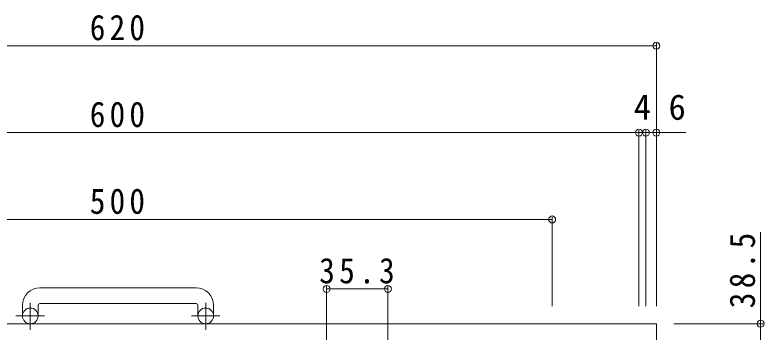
# Model space of a CAD drawing. Units: millimetres at full size, sheet at 1:5; details may follow other scales. Extents: x -1338 to 1343, y -985 to 942.
# Drawn here: x -696.8 to -265.5, y 759.6 to 942.1 of the extents above; entities that cross this region are included whole.
import ezdxf
from ezdxf.enums import TextEntityAlignment as Align

# ---------------------------------------------------------------- set-up
doc = ezdxf.new("R2010")
doc.units = ezdxf.units.MM
doc.header["$LTSCALE"] = 5
doc.header["$PDMODE"] = 32
doc.header["$PDSIZE"] = 4
doc.linetypes.add('CHAIN1', pattern=[8, 5, -1, 1, -1])
doc.layers.add('5-1', color=3, linetype='Continuous', lineweight=9)
doc.layers.add('5-4', color=7, linetype='Continuous', lineweight=9)
doc.styles.add('ＭＳ ゴシック', font='')
doc.styles.get('ＭＳ ゴシック').set_extended_font_data('MS Gothic')

msp = doc.modelspace()

# ---------------------------------------------------------------- linework, layer by layer
at = {"layer": '5-1', "color": 2}
for p, q in [((-592.5, 784.972), (-682.5, 784.972)), ((-692.5, 774.972), (-692.5, 768.872)), ((-683.5, 774.972), (-683.5, 768.872)), ((-682.5, 775.972), (-592.5, 775.972)), ((-591.5, 774.972), (-591.5, 768.872)), ((-582.5, 774.972), (-582.5, 768.872)), ((-947.5, 764.373), (-327.5, 764.373)), ((-327.5, 764.373), (-327.5, 144.372))]:
    msp.add_line(p, q, dxfattribs=at)
at = {"layer": '5-1', "color": 2, "linetype": 'CHAIN1'}
for p, q in [((-688, 760.765), (-688, 776.362)), ((-587, 760.765), (-587, 776.362)), ((-679.837, 768.872), (-696.244, 768.872)), ((-578.837, 768.872), (-595.244, 768.872))]:
    msp.add_line(p, q, dxfattribs=at)
at = {"layer": '5-1', "color": 2}
for centre in [(-688, 768.872), (-587, 768.872)]:
    msp.add_circle(centre, 4.5, dxfattribs=at)
for centre, radius, start, end in [((-682.5, 774.972), 10, 90, 180), ((-592.5, 774.972), 10, 0, 90), ((-682.5, 774.972), 1, 90, 180), ((-592.5, 774.972), 1, 0, 90)]:
    msp.add_arc(centre, radius, start, end, dxfattribs=at)
at = {"layer": '5-4'}
for p, q in [((-947.5, 924.373), (-327.5, 924.373)), ((-327.5, 925.873), (-327.5, 774.373)), ((-337.5, 875.873), (-337.5, 774.373)), ((-333.5, 875.873), (-333.5, 774.373)), ((-937.499, 874.373), (-337.5, 874.373)), ((-337.5, 874.373), (-333.5, 874.373)), ((-333.5, 874.373), (-327.5, 874.373)), ((-327.5, 874.373), (-310.5, 874.373)), ((-387.499, 824.373), (-887.5, 824.373)), ((-387.499, 825.873), (-387.499, 774.373)), ((-267.5, 764.373), (-267.5, 816.998)), ((-517.399, 785.873), (-517.399, 734.373)), ((-482.099, 785.873), (-482.099, 734.373)), ((-517.399, 784.373), (-482.099, 784.373)), ((-266, 764.373), (-317.5, 764.373)), ((-267.5, 764.373), (-267.5, 725.873))]:
    msp.add_line(p, q, dxfattribs=at)
for p in [(-327.5, 924.373), (-337.5, 874.373), (-333.5, 874.373), (-327.5, 874.373), (-387.499, 824.373), (-517.399, 784.373), (-482.099, 784.373), (-267.5, 764.373)]:
    msp.add_point(p, dxfattribs=at)

# ---------------------------------------------------------------- texts
at = {"layer": '5-4', "color": 2, "style": 'ＭＳ ゴシック'}
for s, p in [('4', (-340.5, 877.373)), ('6', (-320.5, 877.373))]:
    msp.add_text(s, height=14.66, dxfattribs=at).set_placement(p, align=Align.BOTTOM_LEFT)
at = {"layer": '5-4', "color": 2, "char_height": 14.66, "attachment_point": 7, "style": 'ＭＳ ゴシック'}
for s, insert in [('\\T1.27;\\W0.9;620', (-653.75, 927.373)), ('\\T1.27;\\W0.9;600', (-653.75, 877.373)), ('\\T1.27;\\W0.9;500', (-653.75, 827.373)), ('\\T1.28;\\W0.9;35.3', (-521.624, 787.373))]:
    msp.add_mtext(s, dxfattribs=dict(at, insert=insert))
at = {"layer": '5-4', "color": 2, "insert": (-270.5, 773.248), "char_height": 14.66, "attachment_point": 7, "rotation": 90, "style": 'ＭＳ ゴシック'}
msp.add_mtext('\\T1.28;\\W0.9;38.5', dxfattribs=at)

doc.saveas('drawing.dxf')
